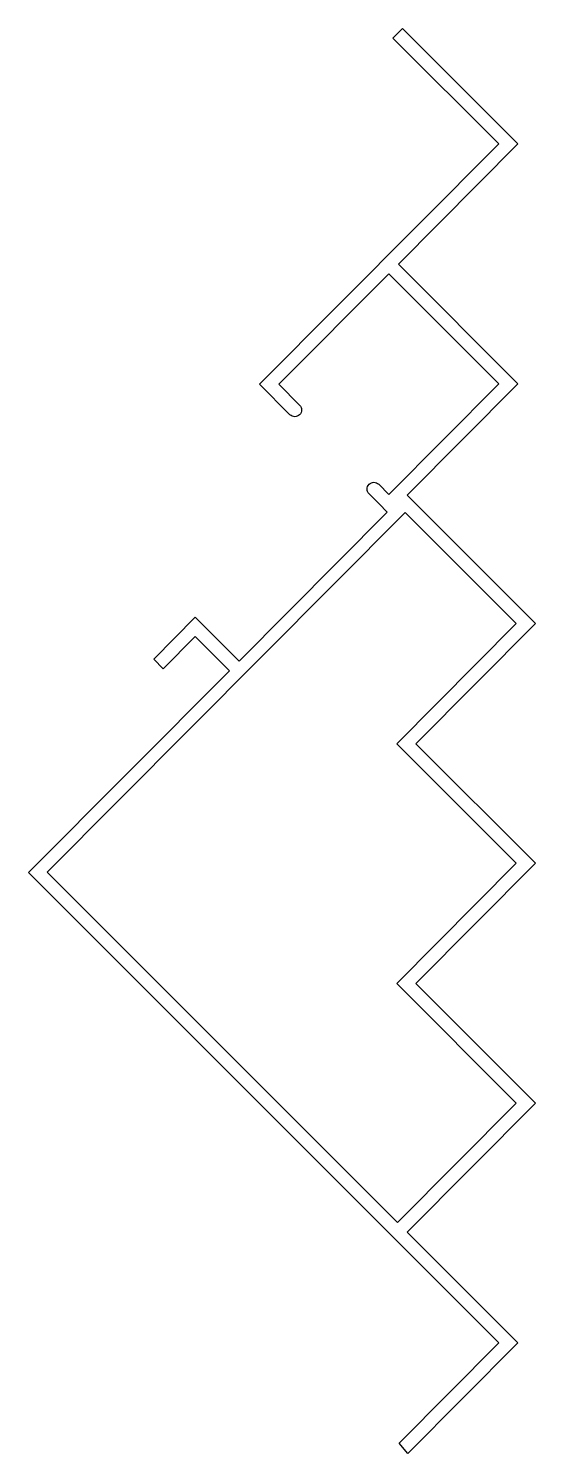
# Model space of a CAD drawing. Extents: x 222 to 267, y 138 to 264.
import ezdxf

# ---------------------------------------------------------------- set-up
doc = ezdxf.new("R2010")
doc.units = 0
doc.layers.add('ANA', color=220, linetype='CONTINUOUS')

msp = doc.modelspace()

# ---------------------------------------------------------------- linework, layer by layer
at = {"layer": 'ANA'}
msp.add_lwpolyline([(244.09, 232.51), (245.93, 230.67, -1), (245.08, 229.82), (242.4, 232.51), (263.55, 253.76), (254.18, 263.12), (255.03, 263.97), (265.24, 253.76), (254.67, 243.13), (265.24, 232.56), (255.44, 222.71), (266.8, 211.36), (256.22, 200.73), (266.8, 190.16), (256.22, 179.53), (266.8, 168.96), (255.45, 157.55), (265.24, 147.76), (255.51, 137.98), (254.73, 138.9), (263.55, 147.76), (221.96, 189.35), (239.74, 207.17), (236.71, 210.21), (233.88, 207.37), (233.04, 208.22), (236.7, 211.91), (240.59, 208.02), (253.68, 221.22), (252.97, 221.93), (252.08, 222.82, -1), (252.93, 223.67), (253.82, 222.78), (263.55, 232.56), (253.82, 242.28), (244.09, 232.51)], format="xyb", dxfattribs=at)
msp.add_lwpolyline([(223.62, 189.38), (254.6, 158.4), (265.1, 168.96), (254.53, 179.53), (265.1, 190.16), (254.53, 200.73), (265.1, 211.36), (255.27, 221.19)], close=True, dxfattribs=at)

doc.saveas('drawing.dxf')
